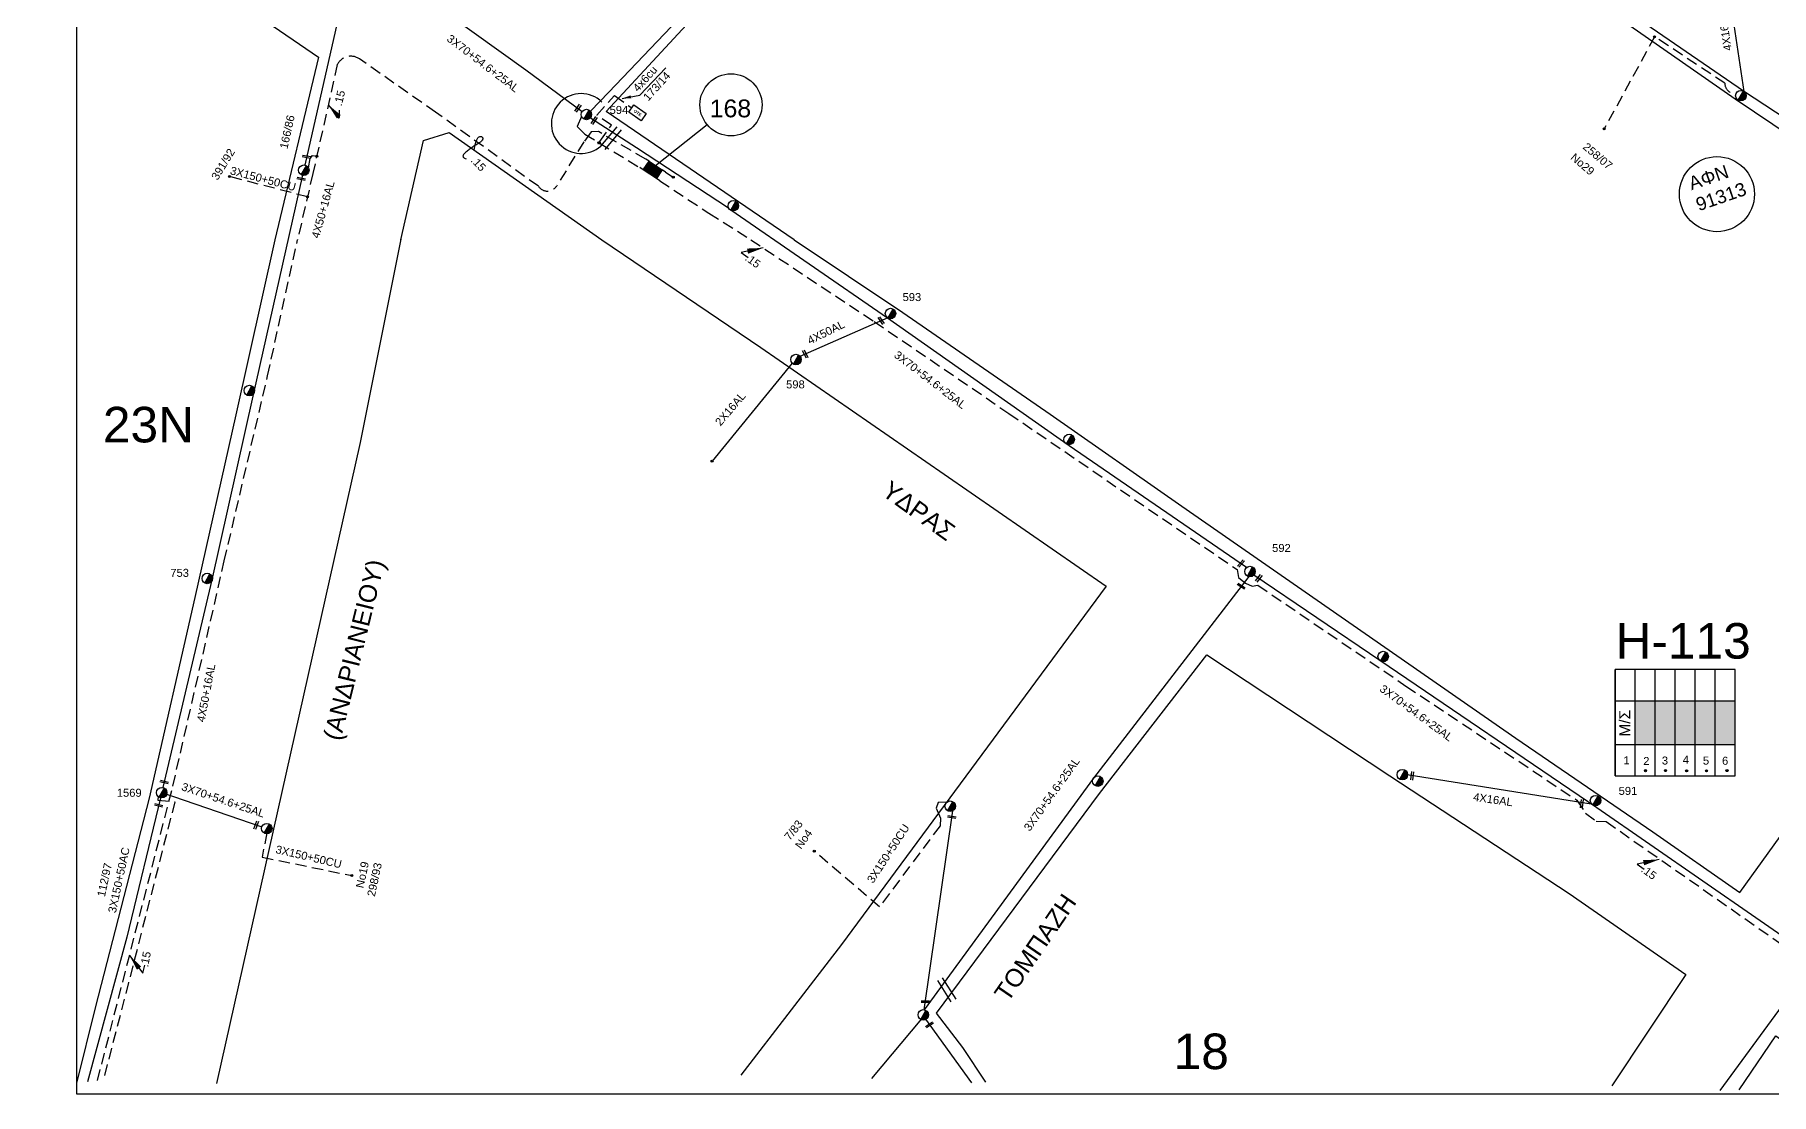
# Model space of a CAD drawing. Header units: millimetres. Extents: x 907 to 2022, y 699 to 1220.
# Drawn here: x 913.7 to 1109.1, y 707.3 to 826.4 of the extents above; entities that cross this region are included whole.
import ezdxf
from ezdxf.enums import TextEntityAlignment as Align

# ---------------------------------------------------------------- set-up
doc = ezdxf.new("R2010")
doc.units = ezdxf.units.MM
doc.linetypes.add('DASHED', pattern=[19.05, 12.7, -6.35])
for name, color, linetype in [('Link Box 4 Διευθύνσεων', 7, 'Continuous'), ('Pillar OTE', 7, 'Continuous'), ('Άγνωστα', 7, 'Continuous'), ('Ασφαλειοκιβώτια Χ.Τ 6 αναχωρήσεων', 7, 'Continuous'), ('Γέφυρες Εναέριου Δικτύου', 7, 'Continuous'), ('Γυμνά εναέρια ΧΤ (1Φ)   2x16AL', 7, 'Continuous'), ('Γυμνά εναέρια ΧΤ και ΦΟΠ (3Φ)   4x50+16AL', 7, 'Continuous'), ('Εναέρια παροχή ΧΤ 4x16', 7, 'SYN_LINE'), ('Επιγραφές - Σχήματα', 7, 'Continuous'), ('Καλώδια ΧΤ   3x150+50CU', 7, 'DASHED'), ('Μηχανική τομή', 7, 'Continuous'), ('Στύλος ΦΜ', 7, 'Continuous'), ('Στύλος ΦΜ @ 1', 7, 'Continuous'), ('Συνδέσεις', 7, 'Continuous'), ('Συνεστραμμένα ΧΤ   3x70+54.6+25 AL', 7, 'SYN_LINE'), ('Τομή', 7, 'Continuous'), ('Υπόβαθρο ΔΕΗ', 7, 'Continuous'), ('Υπόγεια Καλώδια Δικτύου ΧΤ   .15', 7, 'DASHED'), ('Υπόγεια καλώδια Παροχών ΧΤ   4x16AL', 7, 'DASHED'), ('Υπόγεια καλώδια Παροχών ΧΤ   4x50AL', 7, 'DASHED'), ('Υπόγεια καλώδια Παροχών ΧΤ   4x6', 7, 'DASHED')]:
    doc.layers.add(name, color=color, linetype=linetype)
doc.styles.get("Standard").update_dxf_attribs({"font": 'arial.ttf'})
doc.linetypes.add('SYN_LINE', pattern='A,0.5,-0.0001,["/\\/\\/\\/",Standard,S=0.1,R=0,X=0,Y=-0.05],-0.25', length=0.7501)
doc.dimstyles.new('ISO-25', dxfattribs={"dimtxt": 2.5, "dimasz": 2.5, "dimexe": 1.25, "dimexo": 0.625, "dimtad": 1, "dimtxsty": 'Standard', "dimcen": 2.5, "dimadec": 0, "dimazin": 0, "dimtfac": 1, "dimtmove": 0, "dimatfit": 3, "dimfxl": 1, "dimarcsym": 0})

# ---------------------------------------------------------------- blocks, each defined once
blk = doc.blocks.new('ΥΠΑΡΧΩΝ ΤΣΙΜΕΝΤΕΝΙΟΣ ΣΤΥΛΟΣ')
at = {"layer": 'Στύλος ΦΜ'}
blk.add_hatch(color=256, dxfattribs=at).paths.add_polyline_path([(-1.29, -2.28, 0.574793), (2.62, 0, 0.268822), (1.3, 2.27)])
blk.add_line((-1.29, -2.28), (1.3, 2.27), dxfattribs=at)
blk.add_circle((0, 0), 2.62, dxfattribs=at)
at = {"layer": 'Στύλος ΦΜ', "flags": 4}
for tag, p in [('ΑΡΙΘΜΟΣ', (-4.68, 8.05)), ('ΤΥΠΟΣ', (-4.91, 3.03))]:
    blk.add_attdef(tag, p, '', height=4, dxfattribs=at)
blk = doc.blocks.new('ΜΗΧΑΝΙΚΗ ΤΟΜΗ')
at = {"layer": 'Μηχανική τομή', "ltscale": 40}
for p, q in [((-1.89, 0.78), (1.89, 0.78)), ((1.89, 0), (-1.89, 0))]:
    blk.add_line(p, q, dxfattribs=at)
blk = doc.blocks.new('ΤΟΜΗ')
at = {"layer": 'Τομή', "ltscale": 40}
for p, q in [((-5.68, 0), (5.68, 0)), ((5.68, -2.33), (-5.68, -2.33))]:
    blk.add_line(p, q, dxfattribs=at)
blk = doc.blocks.new('LINK BOX 4 ΑΝΑΧΩΡΗΣΕΩΝ')
at = {"layer": 'Link Box 4 Διευθύνσεων', "ltscale": 40}
blk.add_hatch(color=256, dxfattribs=at).paths.add_polyline_path([(-3.54, 0), (-3.54, -4.67), (3.54, -4.67), (3.54, 0)])
for p, q in [((-3.54, 0), (-5.33, 0)), ((5.33, 0), (3.54, 0)), ((-3.54, -4.67), (-5.33, -4.67)), ((5.33, -4.67), (3.54, -4.67))]:
    blk.add_line(p, q, dxfattribs=at)
blk.add_lwpolyline([(-3.54, -4.67), (-3.54, 0), (3.54, 0), (3.54, -4.67)], close=True, dxfattribs=at)
blk = doc.blocks.new('_ΣΥΝΔΕΣΗ')
at = {"layer": 'Συνδέσεις', "linetype": 'SYN_LINE', "ltscale": 40}
blk.add_hatch(color=256, dxfattribs=at).paths.add_polyline_path([(0.5, -0.01, 1), (-0.5, -0.01, 1)])
at = {"layer": 'Συνδέσεις'}
blk.add_circle((0, -0.01), 0.5, dxfattribs=at)
blk = doc.blocks.new('ΑΣΦΑΛΕΙΟΚΙΒΩΤΙΟ ΥΠΟΣΤΑΘΜΟΥ 6 ΑΝΑΧΩΡΗΣΕΩΝ')
at = {"layer": 'Ασφαλειοκιβώτια Χ.Τ 6 αναχωρήσεων', "ltscale": 40}
for p, q in [((-23.91, 27), (23.91, 27)), ((-9.83, 27), (-9.83, -27)), ((9.83, 27), (9.83, -27)), ((-23.91, 18), (23.91, 18)), ((-23.91, 9), (23.91, 9)), ((-23.91, 0), (23.91, 0)), ((-23.91, -9), (23.91, -9)), ((-23.91, -18), (23.91, -18))]:
    blk.add_line(p, q, dxfattribs=at)
at = {"layer": 'Ασφαλειοκιβώτια Χ.Τ 6 αναχωρήσεων'}
blk.add_lwpolyline([(-23.91, -27), (23.91, -27), (23.91, 27), (-23.91, 27)], close=True, dxfattribs=at)
for s, p in [('1', (-18.73, 23.28)), ('2', (-19.06, 14.35)), ('3', (-18.84, 5.97)), ('4', (-18.46, -3.43)), ('5', (-18.87, -12.5)), ('6', (-18.93, -21.1))]:
    blk.add_text(s, height=3.6, rotation=270, dxfattribs=at).set_placement(p)
at = {"layer": 'Ασφαλειοκιβώτια Χ.Τ 6 αναχωρήσεων', "ltscale": 40}
for tag, height, p in [('ΟΝΟΜΑ', 5, (-0.27, 31.68)), ('ΚΕΙΜΕΝΟ 1', 2, (16.95, 22.41)), ('ΚΕΙΜΕΝΟ 2', 2, (16.95, 13.71)), ('ΚΕΙΜΕΝΟ 3', 2, (16.95, 4.31)), ('ΚΕΙΜΕΝΟ 4', 2, (16.95, -4.67)), ('ΚΕΙΜΕΝΟ 5', 2, (16.95, -13.51)), ('ΚΕΙΜΕΝΟ 6', 2, (16.95, -22.43)), ('ΣΧ', 2, (-0.21, -29.21))]:
    blk.add_attdef(tag, text='', height=height, dxfattribs=at).set_placement(p, align=Align.MIDDLE_CENTER)
blk = doc.blocks.new('PILLAR ΟΤΕ')
at = {"layer": 'Pillar OTE', "ltscale": 40}
blk.add_lwpolyline([(-3.31, 2.02), (3.39, 2.02), (3.39, -1.99), (-3.31, -1.99)], close=True, dxfattribs=at)
at = {"layer": 'Pillar OTE', "insert": (-1.81, 0.71), "char_height": 1.3575, "width": 109.961, "attachment_point": 1}
blk.add_mtext('{\\fArial|b1|i0|c161|p34;OTE}', dxfattribs=at)
blk = doc.blocks.new('TSONTA XT1')
at = {"ltscale": 40}
h = blk.add_hatch(color=256, dxfattribs=at)
h.dxf.hatch_style = 1
h.paths.add_polyline_path([(596, 2487.7), (597.1, 2488.8), (596, 2489.9), (594.9, 2488.8)])
blk.add_lwpolyline([(594.9, 2488.8), (596, 2489.9), (597.1, 2488.8), (596, 2487.7)], close=True, dxfattribs=at)

msp = doc.modelspace()

# ---------------------------------------------------------------- hatches: boundary and pattern name
at = {"layer": 'Ασφαλειοκιβώτια Χ.Τ 6 αναχωρήσεων'}
for color, points in [(151, [(1093.741, 746.601), (1095.991, 746.601), (1095.991, 751.515), (1093.741, 751.515)]), (5, [(1095.991, 746.601), (1098.241, 746.601), (1098.241, 751.515), (1095.991, 751.515)]), (85, [(1098.241, 746.601), (1100.491, 746.601), (1100.491, 751.515), (1098.241, 751.515)]), (1, [(1100.491, 746.601), (1102.741, 746.601), (1102.741, 751.515), (1100.491, 751.515)]), (30, [(1102.741, 746.601), (1104.991, 746.601), (1104.991, 751.515), (1102.741, 751.515)])]:
    msp.add_hatch(color=color, dxfattribs=at).paths.add_polyline_path(points)

# ---------------------------------------------------------------- linework, layer by layer
at = {"layer": 'Άγνωστα', "color": 85, "linetype": 'DASHED', "ltscale": 0.1}
msp.add_lwpolyline([(1105.092, 819.8, -0.4457574), (1103.838, 820.97), (1103.838, 820.97), (1103.838, 820.97), (1103.838, 820.97), (1103.838, 820.97), (1095.934, 826.203), (1090.266, 815.84)], format="xyb", dxfattribs=at)
at = {"layer": 'Άγνωστα', "color": 2, "linetype": 'DASHED', "ltscale": 0.1}
msp.add_lwpolyline([(944.494, 811.472), (944.707, 812.528), (944.939, 812.864), (945.431, 812.753)], dxfattribs=at)
at = {"layer": 'Άγνωστα', "color": 133, "linetype": 'DASHED', "ltscale": 0.1}
msp.add_lwpolyline([(927.586, 740.763), (927.55, 740.337), (929.471, 740.162), (924.259, 719.817), (921.44, 708.923)], dxfattribs=at)
at = {"layer": 'Άγνωστα', "color": 151}
msp.add_lwpolyline([(1112.747, 720.604), (1103.279, 707.687)], dxfattribs=at)
at = {"layer": 'Άγνωστα'}
msp.add_circle((1102.949, 808.499), 4.221, dxfattribs=at)
at = {"layer": 'Γέφυρες Εναέριου Δικτύου', "ltscale": 0.1}
msp.add_lwpolyline([(977.521, 818.862, 2.2748), (977.397, 813.907, -2.7217665)], format="xyb", dxfattribs=at)
at = {"layer": 'Γυμνά εναέρια ΧΤ (1Φ)   2x16AL', "color": 5, "linetype": 'SYN_LINE', "ltscale": 10}
msp.add_lwpolyline([(998.912, 789.498), (989.898, 778.47)], dxfattribs=at)
at = {"layer": 'Γυμνά εναέρια ΧΤ και ΦΟΠ (3Φ)   4x50+16AL', "color": 2, "ltscale": 0.1}
msp.add_lwpolyline([(949.383, 835.766), (949.006, 833.62), (947.736, 827.755), (944.107, 811.764)], dxfattribs=at)
at = {"layer": 'Γυμνά εναέρια ΧΤ και ΦΟΠ (3Φ)   4x50+16AL', "color": 85}
msp.add_lwpolyline([(1156.126, 787.16), (1143.058, 795.553), (1131.353, 803.379), (1122.516, 809.199), (1105.945, 820.077), (1088.497, 832.09)], dxfattribs=at)
at = {"layer": 'Γυμνά εναέρια ΧΤ και ΦΟΠ (3Φ)   4x50+16AL', "color": 2}
for points in [[(943.84, 810.618), (938.259, 785.764), (933.632, 765.122), (928.132, 741.759)], [(927.858, 740.613), (924.068, 724.939), (919.66, 708.653)]]:
    msp.add_lwpolyline(points, dxfattribs=at)
at = {"layer": 'Εναέρια παροχή ΧΤ 4x16', "color": 85, "ltscale": 10}
msp.add_lwpolyline([(1105.989, 820.048), (1104.328, 831.326)], dxfattribs=at)
at = {"layer": 'Επιγραφές - Σχήματα'}
msp.add_lwpolyline([(918.43, 1208.801), (1901.6, 1208.801), (1901.6, 707.265), (918.43, 707.265)], close=True, dxfattribs=at)
msp.add_lwpolyline([(963.146, 813.463), (963.215, 813.867), (963.286, 814.188), (963.358, 814.436), (963.431, 814.621), (963.502, 814.754), (963.573, 814.845), (963.641, 814.904), (963.706, 814.942), (963.768, 814.968), (963.826, 814.983), (963.88, 814.988), (963.929, 814.985), (963.973, 814.973), (964.011, 814.953), (964.044, 814.926), (964.071, 814.892), (964.091, 814.851), (964.103, 814.806), (964.108, 814.756), (964.103, 814.702), (964.088, 814.644), (964.061, 814.585), (964.023, 814.524), (963.971, 814.463), (963.906, 814.401), (963.829, 814.339), (963.742, 814.277), (963.647, 814.214), (963.545, 814.151), (963.439, 814.087), (963.33, 814.021), (963.22, 813.954), (963.112, 813.886), (963.004, 813.816), (962.899, 813.745), (962.795, 813.673), (962.693, 813.6), (962.593, 813.527), (962.495, 813.453), (962.4, 813.378), (962.308, 813.304), (962.221, 813.23), (962.139, 813.157), (962.066, 813.085), (962.003, 813.016), (961.951, 812.95), (961.913, 812.887), (961.889, 812.829), (961.882, 812.774), (961.892, 812.724), (961.916, 812.678), (961.955, 812.634), (962.007, 812.592), (962.072, 812.552), (962.148, 812.514), (962.236, 812.475)], dxfattribs=at)
at = {"layer": 'Επιγραφές - Σχήματα', "ltscale": 0.1}
msp.add_lwpolyline([(983.549, 811.718), (989.334, 816.327)], dxfattribs=at)
at = {"layer": 'Επιγραφές - Σχήματα', "linetype": 'Continuous'}
msp.add_circle((992.03, 818.547), 3.492, dxfattribs=at)
at = {"layer": 'Καλώδια ΧΤ   3x150+50CU', "color": 2, "ltscale": 0.1}
msp.add_lwpolyline([(944.386, 808.192), (935.564, 810.495)], dxfattribs=at)
at = {"layer": 'Καλώδια ΧΤ   3x150+50CU', "color": 30, "ltscale": 0.1}
msp.add_lwpolyline([(1016.329, 740.131), (1015.325, 740.063), (1015.099, 739.44), (1015.609, 738.307), (1015.552, 737.457), (1008.747, 728.359), (1001.404, 734.595)], dxfattribs=at)
at = {"layer": 'Καλώδια ΧΤ   3x150+50CU', "color": 133, "ltscale": 0.1}
msp.add_lwpolyline([(939.806, 736.686), (939.299, 733.938), (949.38, 731.865)], dxfattribs=at)
at = {"layer": 'Συνεστραμμένα ΧΤ   3x70+54.6+25 AL', "color": 30, "ltscale": 10}
for points in [[(976.217, 817.838), (978.296, 819.984), (986.105, 828.132), (1002.927, 846.097)], [(1013.775, 716.768), (1016.971, 739.148)], [(1013.454, 715.756), (1007.829, 709.036)], [(1013.916, 715.698), (1019.072, 708.538)]]:
    msp.add_lwpolyline(points, dxfattribs=at)
at = {"layer": 'Συνεστραμμένα ΧΤ   3x70+54.6+25 AL', "color": 5, "ltscale": 10}
for points in [[(950.168, 835.957), (954.302, 833.01), (968.962, 822.468), (975.294, 817.807)], [(976.228, 817.09), (981.404, 813.744), (991.745, 806.978)], [(1050.042, 766.514), (1030.077, 780.196), (1009.646, 794.568), (992.001, 806.685)], [(1050.281, 765.491), (1032.818, 742.82), (1013.778, 716.767)], [(1113.274, 723), (1089.438, 739.466), (1065.026, 756.043), (1050.853, 765.664)]]:
    msp.add_lwpolyline(points, dxfattribs=at)
at = {"layer": 'Συνεστραμμένα ΧΤ   3x70+54.6+25 AL', "color": 133, "ltscale": 10}
msp.add_lwpolyline([(927.997, 741.186), (939.262, 737.336)], dxfattribs=at)
at = {"layer": 'Υπόβαθρο ΔΕΗ', "ltscale": 0.1}
for points in [[(999.145, 803.379), (977.978, 817.796), (1027.928, 871.708), (1080.42, 836.35), (1105.009, 819.221), (1128.591, 803.379)], [(913.709, 845.77), (945.622, 823.888), (940.73, 803.379)], [(981.774, 819.618), (984.706, 822.725)], [(954.89, 803.379), (957.425, 814.548), (960.334, 815.436), (977.514, 803.379)]]:
    msp.add_lwpolyline(points, dxfattribs=at)
at = {"layer": 'Υπόβαθρο ΔΕΗ'}
for points in [[(940.73, 803.379), (936.349, 783.697), (931.711, 763.142), (926.565, 740.56), (920.555, 717.147), (918.396, 708.515)], [(954.901, 803.425), (950.322, 780.586), (934.155, 708.49)], [(977.514, 803.379), (995.377, 791.256), (1015.997, 777.003), (1034.241, 764.422), (1004.462, 724.102), (993.131, 709.406)], [(999.145, 803.379), (1011.378, 795.201), (1027.929, 783.76), (1042.746, 773.406), (1062.026, 760.019), (1080.316, 747.323), (1095.741, 736.794), (1105.525, 729.956), (1117.778, 746.991), (1132.408, 769.028), (1147.399, 791), (1128.591, 803.379)], [(1020.716, 708.634), (1018.1, 712.537), (1015.142, 716.403), (1033.5, 741.091), (1045.545, 756.681), (1066.142, 743.064), (1086.303, 729.832), (1099.443, 720.752), (1091.135, 708.199)], [(1105.443, 707.78), (1109.577, 713.852), (1118.056, 707.756)]]:
    msp.add_lwpolyline(points, dxfattribs=at)
at = {"layer": 'Υπόγεια Καλώδια Δικτύου ΧΤ   .15', "color": 2, "ltscale": 0.1}
msp.add_lwpolyline([(982.438, 812.452), (977.115, 815.542), (976.306, 815.492), (975.472, 814.384), (972.429, 809.432, -0.5443953), (970.366, 809.385), (958.808, 817.719), (950.244, 823.704, 0.4584275), (947.746, 823.067), (944.994, 810.807), (943.267, 803.379)], format="xyb", dxfattribs=at)
at = {"layer": 'Υπόγεια Καλώδια Δικτύου ΧΤ   .15', "color": 30, "ltscale": 0.1}
for points in [[(975.231, 817.215), (974.724, 816.093), (975.588, 815.255), (981.794, 811.478)], [(984.017, 810.01), (989.54, 806.363), (994.254, 803.379)], [(994.254, 803.379), (1008.128, 794.177), (1023.288, 783.841), (1048.967, 766.278), (1049.14, 765.399), (1049.909, 764.736), (1050.674, 764.393), (1051.282, 764.512), (1067.965, 753.172), (1087.171, 740.357), (1088.17, 738.883), (1089.369, 737.982), (1090.483, 737.932), (1111.749, 723.063), (1112.806, 722.351)]]:
    msp.add_lwpolyline(points, dxfattribs=at)
at = {"layer": 'Υπόγεια Καλώδια Δικτύου ΧΤ   .15', "color": 2, "ltscale": 0.1}
for points in [[(984.661, 810.983), (985.545, 810.399)], [(920.768, 708.811), (929.247, 741.919), (935.035, 767.243), (939.909, 788.082), (943.267, 803.379)]]:
    msp.add_lwpolyline(points, dxfattribs=at)
at = {"layer": 'Υπόγεια καλώδια Παροχών ΧΤ   4x16AL', "color": 5, "linetype": 'Continuous', "ltscale": 0.1}
msp.add_lwpolyline([(1088.785, 739.91), (1068.089, 743.179)], dxfattribs=at)
at = {"layer": 'Υπόγεια καλώδια Παροχών ΧΤ   4x50AL', "color": 5, "linetype": 'Continuous', "ltscale": 0.1}
msp.add_lwpolyline([(1009.663, 794.576), (999.768, 790.244)], dxfattribs=at)
at = {"layer": 'Υπόγεια καλώδια Παροχών ΧΤ   4x6', "color": 30, "linetype": 'DASHED', "ltscale": 0.1}
msp.add_lwpolyline([(977.282, 814.416), (978.59, 816.268), (976.949, 817.4), (978.94, 819.597), (980.86, 818.202)], dxfattribs=at)

# ---------------------------------------------------------------- block references
at = {"layer": 'Link Box 4 Διευθύνσεων', "xscale": 0.2499999999999998, "yscale": 0.2499999999999998, "zscale": 0.2499999999999998, "rotation": 326.5439954582819}
msp.add_blockref('LINK BOX 4 ΑΝΑΧΩΡΗΣΕΩΝ', (983.549, 811.718), dxfattribs=at)
at = {"layer": 'Pillar OTE', "xscale": 0.2499999999999999, "yscale": 0.2499999999999999, "zscale": 0.2499999999999999, "rotation": 325.5838147875642}
msp.add_blockref('PILLAR ΟΤΕ', (981.494, 817.647), dxfattribs=at)
at = {"layer": 'Ασφαλειοκιβώτια Χ.Τ 6 αναχωρήσεων', "xscale": 0.25, "yscale": 0.25, "zscale": 0.25, "rotation": 90}
msp.add_blockref('ΑΣΦΑΛΕΙΟΚΙΒΩΤΙΟ ΥΠΟΣΤΑΘΜΟΥ 6 ΑΝΑΧΩΡΗΣΕΩΝ', (1098.241, 749.058), dxfattribs=at)
at = {"layer": 'Μηχανική τομή'}
for p, xscale, yscale, zscale, rotation in [((974.732, 818.231), 0.2499999999999993, 0.2499999999999993, 0.2499999999999993, 235.4199622166141), ((976.555, 816.828), 0.2499999999999993, 0.2499999999999993, 0.2499999999999993, 235.4199622166141), ((944.293, 812.809), 0.2499999999999993, 0.2499999999999993, 0.2499999999999993, 168.5976834111018), ((943.7, 810.304), 0.2499999999999993, 0.2499999999999993, 0.2499999999999993, 168.5976834111018), ((1008.845, 794.218), 0.2500000000000163, 0.2500000000000163, 0.2500000000000163, 304.0208998959065), ((1000.296, 790.475), 0.249999999999957, 0.249999999999957, 0.249999999999957, 297.2220559845656), ((1049.477, 766.901), 0.2500000000000017, 0.2500000000000017, 0.2500000000000017, 49.64754293126673), ((1049.385, 764.328), 0.2499999999999956, 0.2499999999999956, 0.2499999999999956, 327.3801164420946), ((1051.473, 765.243), 0.2499999999999906, 0.2499999999999906, 0.2499999999999906, 51.31032606006809), ((928.255, 742.282), 0.2499999999999927, 0.2499999999999927, 0.2499999999999927, 345.9683882044067), ((1068.76, 743.073), 0.2500000000000134, 0.2500000000000134, 0.2500000000000134, 82.30235789602855), ((1087.849, 739.939), 0.2500000000000134, 0.2500000000000134, 0.2500000000000134, 82.30235789602855), ((927.628, 739.661), 0.2500000000000004, 0.2500000000000004, 0.2500000000000004, 347.719134909094), ((1016.857, 738.35), 0.2500000000000023, 0.2500000000000023, 0.2500000000000023, 349.6334199900152), ((938.71, 737.499), 0.2500000000000164, 0.2500000000000164, 0.2500000000000164, 69.8227749704868), ((1014.418, 715.001), 0.2500000000000107, 0.2500000000000107, 0.2500000000000107, 34.33667793832775)]:
    msp.add_blockref('ΜΗΧΑΝΙΚΗ ΤΟΜΗ', p, dxfattribs=dict(at, xscale=xscale, yscale=yscale, zscale=zscale, rotation=rotation))
at = {"layer": 'Μηχανική τομή', "xscale": 0.25, "yscale": 0.25, "zscale": 0.25}
msp.add_blockref('ΜΗΧΑΝΙΚΗ ΤΟΜΗ', (1013.893, 717.594), dxfattribs=at)
at = {"layer": 'Στύλος ΦΜ @ 1', "ltscale": 40, "xscale": 0.2249999999999091, "yscale": 0.2249999999999091, "zscale": 0.2249999999999091}
for p in [(1105.637, 819.576), (943.977, 811.19), (992.291, 807.197), (937.854, 786.415), (1030.067, 780.913), (1065.398, 756.493), (1033.296, 742.485), (1067.55, 743.213), (1016.691, 739.666), (939.817, 737.141), (1013.663, 716.19)]:
    msp.add_blockref('ΥΠΑΡΧΩΝ ΤΣΙΜΕΝΤΕΝΙΟΣ ΣΤΥΛΟΣ', p, dxfattribs=at)
at = {"layer": 'Στύλος ΦΜ @ 1', "ltscale": 40}
ref = msp.add_blockref('ΥΠΑΡΧΩΝ ΤΣΙΜΕΝΤΕΝΙΟΣ ΣΤΥΛΟΣ', (975.768, 817.458), dxfattribs=dict(at, xscale=0.2249999999999091, yscale=0.2249999999999091, zscale=0.2249999999999091))
ref.add_attrib('ΤΥΠΟΣ', '594', (978.378, 817.523), dxfattribs={"layer": 'Στύλος ΦΜ', "height": 0.9, "flags": 4})
ref = msp.add_blockref('ΥΠΑΡΧΩΝ ΤΣΙΜΕΝΤΕΝΙΟΣ ΣΤΥΛΟΣ', (1009.976, 795.074), dxfattribs=dict(at, xscale=0.2249999999999091, yscale=0.2249999999999091, zscale=0.2249999999999091))
ref.add_attrib('ΤΥΠΟΣ', '593', (1011.337, 796.476), dxfattribs={"layer": 'Στύλος ΦΜ', "height": 0.9, "flags": 4})
ref = msp.add_blockref('ΥΠΑΡΧΩΝ ΤΣΙΜΕΝΤΕΝΙΟΣ ΣΤΥΛΟΣ', (999.344, 789.898), dxfattribs=dict(at, xscale=0.2249999999999091, yscale=0.2249999999999091, zscale=0.2249999999999091))
ref.add_attrib('ΤΥΠΟΣ', '598', (998.231, 786.653), dxfattribs={"layer": 'Στύλος ΦΜ', "height": 0.9, "flags": 4})
ref = msp.add_blockref('ΥΠΑΡΧΩΝ ΤΣΙΜΕΝΤΕΝΙΟΣ ΣΤΥΛΟΣ', (1050.414, 766.057), dxfattribs=dict(at, xscale=0.2249999999999091, yscale=0.2249999999999091, zscale=0.2249999999999091))
ref.add_attrib('ΤΥΠΟΣ', '592', (1052.903, 768.256), dxfattribs={"layer": 'Στύλος ΦΜ', "height": 0.9, "flags": 4})
ref = msp.add_blockref('ΥΠΑΡΧΩΝ ΤΣΙΜΕΝΤΕΝΙΟΣ ΣΤΥΛΟΣ', (933.118, 765.275), dxfattribs=dict(at, xscale=0.2249999999999091, yscale=0.2249999999999091, zscale=0.2249999999999091))
ref.add_attrib('ΤΥΠΟΣ', '753', (928.959, 765.458), dxfattribs={"layer": 'Στύλος ΦΜ', "height": 0.9, "flags": 4})
ref = msp.add_blockref('ΥΠΑΡΧΩΝ ΤΣΙΜΕΝΤΕΝΙΟΣ ΣΤΥΛΟΣ', (927.997, 741.186), dxfattribs=dict(at, xscale=0.2249999999999091, yscale=0.2249999999999091, zscale=0.2249999999999091))
ref.add_attrib('ΤΥΠΟΣ', '1569', (922.939, 740.724), dxfattribs={"layer": 'Στύλος ΦΜ', "height": 0.9, "flags": 4})
ref = msp.add_blockref('ΥΠΑΡΧΩΝ ΤΣΙΜΕΝΤΕΝΙΟΣ ΣΤΥΛΟΣ', (1089.288, 740.293), dxfattribs=dict(at, xscale=0.2249999999999091, yscale=0.2249999999999091, zscale=0.2249999999999091))
ref.add_attrib('ΤΥΠΟΣ', '591', (1091.887, 740.936), dxfattribs={"layer": 'Στύλος ΦΜ', "height": 0.9, "flags": 4})
at = {"layer": 'Συνδέσεις'}
for p, xscale, yscale, zscale in [((1095.934, 826.205), 0.2249999999999091, 0.2249999999999091, 0.2249999999999091), ((1090.267, 815.842), 0.2249999999999091, 0.2249999999999091, 0.2249999999999091), ((945.431, 812.756), 0.2249999999999091, 0.2249999999999091, 0.2249999999999091), ((935.609, 810.486), 0.2249999999999091, 0.2249999999999091, 0.2249999999999091), ((985.546, 810.401), 0.2249999999999091, 0.2249999999999091, 0.2249999999999091), ((944.387, 808.195), 0.2249999999999091, 0.2249999999999091, 0.2249999999999091), ((989.898, 778.47), 0.2249999999999091, 0.2249999999999091, 0.2249999999999091), ((1094.915, 743.663), 0.2388621375697009, 0.2388621375697009, 0.2388621375697009), ((1097.158, 743.67), 0.2388621375697009, 0.2388621375697009, 0.2388621375697009), ((1099.533, 743.643), 0.2388621375697009, 0.2388621375697009, 0.2388621375697009), ((1101.765, 743.643), 0.2388621375697009, 0.2388621375697009, 0.2388621375697009), ((1104.076, 743.67), 0.2388621375697009, 0.2388621375697009, 0.2388621375697009), ((1001.404, 734.595), 0.2249999999999091, 0.2249999999999091, 0.2249999999999091), ((949.381, 731.868), 0.2249999999999091, 0.2249999999999091, 0.2249999999999091)]:
    msp.add_blockref('_ΣΥΝΔΕΣΗ', p, dxfattribs=dict(at, xscale=xscale, yscale=yscale, zscale=zscale))
at = {"layer": 'Συνδέσεις', "xscale": 0.1537592417720537, "yscale": 0.1537592417720537, "zscale": 0.1537592417720537, "rotation": 331.0075156606918}
msp.add_blockref('TSONTA XT1', (711.57, 523.966), dxfattribs=at)
at = {"layer": 'Τομή'}
for p, xscale, yscale, zscale, rotation in [((978.755, 814.625), 0.2499999999999998, 0.2499999999999998, 0.2499999999999998, 230.1367409999785), ((1016.549, 719.161), 0.2499999999999696, 0.2499999999999696, 0.2499999999999696, 302.3672000909862)]:
    msp.add_blockref('ΤΟΜΗ', p, dxfattribs=dict(at, xscale=xscale, yscale=yscale, zscale=zscale, rotation=rotation))

# ---------------------------------------------------------------- texts
at = {"layer": 'Άγνωστα', "color": 7, "insert": (923.18, 731.352), "char_height": 0.9, "width": 13.92422, "attachment_point": 5, "rotation": 77.86774}
msp.add_mtext('3X150+50AC', dxfattribs=at)
at = {"layer": 'Γυμνά εναέρια ΧΤ (1Φ)   2x16AL', "color": 7, "insert": (990.164, 782.936), "char_height": 0.9, "width": 84.18588, "attachment_point": 1, "rotation": 49.50847}
msp.add_mtext('2X16AL', dxfattribs=at)
at = {"layer": 'Γυμνά εναέρια ΧΤ και ΦΟΠ (3Φ)   4x50+16AL', "color": 7, "char_height": 0.9, "width": 84.18588, "attachment_point": 1}
for insert, rotation in [((944.816, 803.705), 74.41956), ((931.928, 749.238), 79.31228)]:
    msp.add_mtext('4X50+16AL', dxfattribs=dict(at, insert=insert, rotation=rotation))
at = {"layer": 'Εναέρια παροχή ΧΤ 4x16', "color": 7, "insert": (1103.725, 824.564), "char_height": 0.9, "width": 84.18588, "attachment_point": 1, "rotation": 98.56043}
msp.add_mtext('4X16AL', dxfattribs=at)
at = {"layer": 'Επιγραφές - Σχήματα', "attachment_point": 1}
for s, insert, char_height in [('168', (989.639, 819.142), 2), ('H-113', (1091.531, 760.261), 4)]:
    msp.add_mtext_dynamic_manual_height_columns(s, width=10.09091, gutter_width=12.5, heights=[0], dxfattribs=dict(at, insert=insert, char_height=char_height))
at = {"layer": 'Επιγραφές - Σχήματα', "char_height": 0.9, "attachment_point": 1}
for s, insert, rotation in [('166/86', (941.249, 813.721), 77.34482), ('391/92', (933.51, 810.458), 58.66749), ('No29', (1086.977, 813.179), 319.59356), ('258/07', (1088.365, 814.371), 319.59356)]:
    msp.add_mtext_dynamic_manual_height_columns(s, width=10.09091, gutter_width=12.5, heights=[0], dxfattribs=dict(at, insert=insert, rotation=rotation))
at = {"layer": 'Επιγραφές - Σχήματα', "insert": (1099.59, 810.351), "char_height": 1.5, "width": 78.87118, "attachment_point": 1, "rotation": 18.98761}
msp.add_mtext('ΑΦΝ\\P91313', dxfattribs=at)
at = {"layer": 'Επιγραφές - Σχήματα', "linetype": 'DASHED', "char_height": 4, "width": 11.20522, "attachment_point": 1}
for s, insert in [('23N', (921.374, 784.578)), ('18', (1041.828, 714.091))]:
    msp.add_mtext(s, dxfattribs=dict(at, insert=insert))
at = {"layer": 'Επιγραφές - Σχήματα', "linetype": 'Continuous', "char_height": 2, "width": 23.56556, "attachment_point": 1}
for s, insert, rotation in [('ΥΔΡΑΣ', (1010.001, 776.378), 324.36125), ('(ΑΝΔΡΙΑΝΕΙΟΥ)', (946.151, 747.402), 76.07364), ('ΤΟΜΠΑΖΗ', (1021.533, 718.641), 55.52065)]:
    msp.add_mtext(s, dxfattribs=dict(at, insert=insert, rotation=rotation))
at = {"layer": 'Επιγραφές - Σχήματα', "color": 7, "linetype": 'Continuous', "insert": (1091.949, 747.48), "char_height": 1.25, "width": 5.6619, "attachment_point": 1, "rotation": 90}
msp.add_mtext('Μ/Σ', dxfattribs=at)
at = {"layer": 'Επιγραφές - Σχήματα', "color": 7, "char_height": 0.9, "width": 13.92422, "attachment_point": 5}
for s, insert, rotation in [('7/83', (999.069, 736.969), 51.58444), ('No4', (1000.218, 735.963), 54.19902), ('112/97', (921.566, 731.38), 77.86774), ('No19', (950.564, 731.944), 77.86774), ('298/93', (951.935, 731.408), 77.86774)]:
    msp.add_mtext(s, dxfattribs=dict(at, insert=insert, rotation=rotation))
at = {"layer": 'Καλώδια ΧΤ   3x150+50CU', "color": 7, "char_height": 0.9, "width": 84.18588, "attachment_point": 1}
for insert, rotation in [((935.845, 811.629), 345.2644), ((1007.263, 731.414), 56.7881), ((940.946, 735.284), 346.73502)]:
    msp.add_mtext('3X150+50CU', dxfattribs=dict(at, insert=insert, rotation=rotation))
at = {"layer": 'Συνεστραμμένα ΧΤ   3x70+54.6+25 AL', "color": 7, "char_height": 0.9, "width": 84.18588, "attachment_point": 1}
for insert, rotation in [((960.52, 826.526), 322.76992), ((1010.836, 790.951), 322.52494), ((1065.449, 753.397), 323.9067), ((1024.908, 737.297), 54.43496), ((930.42, 742.336), 341.4353)]:
    msp.add_mtext('3X70+54.6+25AL', dxfattribs=dict(at, insert=insert, rotation=rotation))
at = {"layer": 'Υπόγεια Καλώδια Δικτύου ΧΤ   .15', "color": 7, "char_height": 0.9, "width": 84.18588, "attachment_point": 1}
for insert, rotation in [((947.357, 818.568), 76.09502), ((963.345, 812.858), 313.73257), ((994.06, 801.873), 323.91129), ((1094.858, 733.089), 323.91129), ((925.574, 721.684), 79.07414)]:
    msp.add_mtext('.15', dxfattribs=dict(at, insert=insert, rotation=rotation))
at = {"layer": 'Υπόγεια καλώδια Παροχών ΧΤ   4x16AL', "color": 7, "insert": (1075.61, 741.176), "char_height": 0.9, "width": 84.18588, "attachment_point": 1, "rotation": 351.79276}
msp.add_mtext('4X16AL', dxfattribs=at)
at = {"layer": 'Υπόγεια καλώδια Παροχών ΧΤ   4x50AL', "color": 7, "ltscale": 0.2, "char_height": 0.9, "attachment_point": 1, "rotation": 47.95934}
for s, insert in [('4x6cu', (980.906, 820.536)), ('173/14', (982.06, 819.504))]:
    msp.add_mtext_dynamic_manual_height_columns(s, width=1.8, gutter_width=12.5, heights=[0.118], dxfattribs=dict(at, insert=insert))
at = {"layer": 'Υπόγεια καλώδια Παροχών ΧΤ   4x50AL', "color": 7, "insert": (1000.513, 792.38), "char_height": 0.9, "width": 84.18588, "attachment_point": 1, "rotation": 26.32991}
msp.add_mtext('4X50AL', dxfattribs=at)

# ---------------------------------------------------------------- leaders
at = {"layer": 'Επιγραφές - Σχήματα', "path_type": 1}
msp.add_leader([(946.731, 818.546), (947.986, 817.121), (947.987, 817.953)], dimstyle='ISO-25', override={"dimasz": 1.8, "dimtad": 0}, dxfattribs=at)
at = {"layer": 'Επιγραφές - Σχήματα', "ltscale": 40}
msp.add_leader([(979.793, 819.27), (981.774, 819.618)], dimstyle='ISO-25', override={"dimasz": 1, "dimtad": 0}, dxfattribs=at)
at = {"layer": 'Επιγραφές - Σχήματα'}
for points in [[(995.657, 802.452), (993.19, 801.943), (993.949, 801.365)], [(1096.455, 733.669), (1093.988, 733.16), (1094.747, 732.582)], [(924.37, 722.883), (925.88, 720.866), (926.08, 721.8)]]:
    msp.add_leader(points, dimstyle='ISO-25', override={"dimasz": 1.8, "dimgap": 0.625, "dimtad": 0}, dxfattribs=at)

doc.saveas('drawing.dxf')
